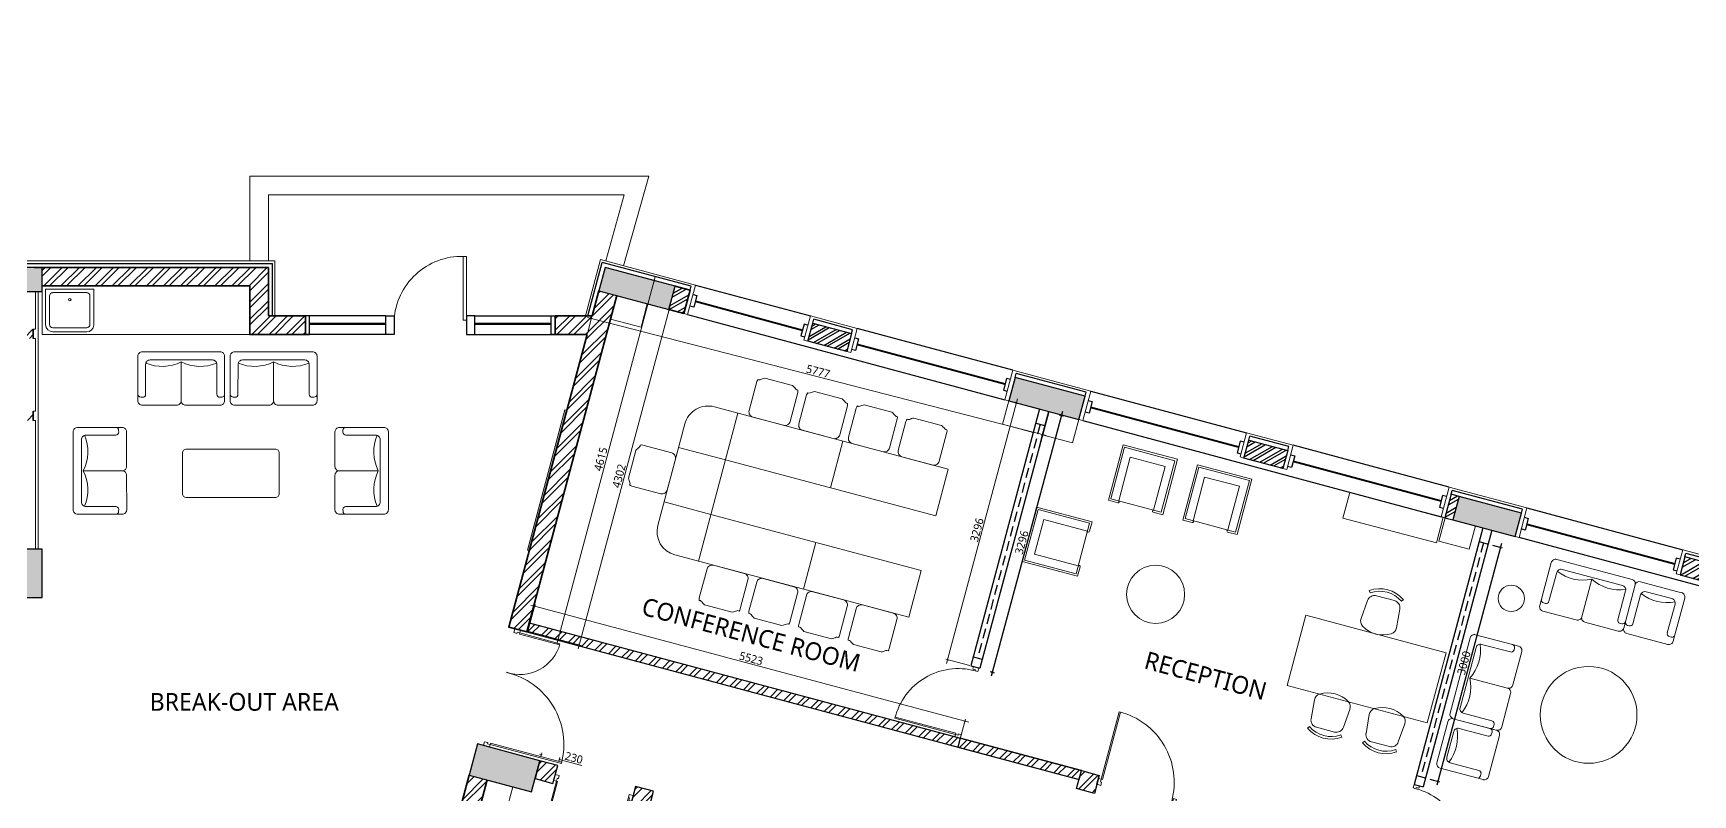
# Model space of a CAD drawing. Header units: millimetres. Extents: x 897770 to 1185420, y -692043 to -233237.
# Drawn here: x 932023 to 952607, y -659110 to -649671 of the extents above; entities that cross this region are included whole.
import ezdxf

# ---------------------------------------------------------------- set-up
doc = ezdxf.new("R2010")
doc.units = ezdxf.units.MM
doc.header["$MEASUREMENT"] = 0
doc.header["$PDMODE"] = 67
doc.linetypes.add('HIDDEN', pattern=[0.375, 0.25, -0.125])
doc.layers.get('Defpoints').update_dxf_attribs({"color": 6})
for name, color, linetype in [('00', 5, 'Continuous'), ('A-Elevation', 4, 'Continuous'), ('A-Wall Patt', 8, 'Continuous'), ('A-Window', 4, 'Continuous'), ('S-Conc Patt', 9, 'Continuous')]:
    doc.layers.add(name, color=color, linetype=linetype)
for name, color, linetype, lineweight in [('A-Detail Lines', 8, 'Continuous', 25), ('A-Door', 4, 'Continuous', 9), ('A-Wall Sec', 1, 'Continuous', 30), ('A-WIN', 5, 'Continuous', 25), ('counter', 10, 'Continuous', 20), ('ele l', 6, 'Continuous', 15), ('elevation', 4, 'Continuous', 13), ('Fire pipe', 80, 'Continuous', 15), ('frntr', 32, 'Continuous', 13), ('furniture', 8, 'Continuous', 5), ('I-Furniture', 34, 'Continuous', 13), ('P-SANR-FIXT', 6, 'Continuous', 9), ('S-Concrete', 40, 'Continuous', 30), ('ST CLADDING PLAN', 6, 'Continuous', 9), ('text', 7, 'Continuous', 5)]:
    doc.layers.add(name, color=color, linetype=linetype, lineweight=lineweight)
doc.layers.add('I-Kitchen App', color=7, linetype='Continuous', lineweight=18, true_color=0xd06f25)
doc.styles.get("Standard").update_dxf_attribs({"font": 'trebuc.ttf'})
doc.dimstyles.new('IIITD_WD_M @ 50', dxfattribs={"dimscale": 50, "dimtxt": 2, "dimasz": 0.5, "dimexe": 0.5, "dimexo": 0.25, "dimgap": 0.3, "dimtad": 1, "dimdec": 0, "dimrnd": 1, "dimzin": 0, "dimdsep": 46, "dimtxsty": 'Standard', "dimblk": 'ARCHTICK', "dimcen": 0.2, "dimdle": 1, "dimclrd": 8, "dimclre": 9, "dimadec": 0, "dimazin": 0, "dimtfac": 1, "dimtdec": 0, "dimtofl": 0, "dimtmove": 0, "dimatfit": 0, "dimfxl": 1, "dimtolj": 1, "dimtzin": 0, "dimlwd": -1, "dimlwe": -1, "dimarcsym": 0})
pattern_1 = [(45, (1e-07, -8072.94), (-106.066017, 106.066017), []), (45, (70.71, -8072.94), (-106.066017, 106.066017), [])]

# ---------------------------------------------------------------- blocks, each defined once
blk = doc.blocks.new('Big Door Garbage')
at = {"layer": 'A-Detail Lines', "lineweight": 18}
for centre, radius, start, end in [((-12515, 128703), 515, 270, 3.8969), ((-11085, 128703), 915, 177.8078, 270)]:
    blk.add_arc(centre, radius, start, end, dxfattribs=at)
at = {"layer": 'ele l', "lineweight": 18}
for p, q in [((-12550, 128778), (-12500, 128778)), ((-12550, 128703), (-12550, 128778)), ((-12550, 128703), (-12515, 128703)), ((-12515, 128738), (-12500, 128738)), ((-12515, 128703), (-12515, 128738)), ((-12515, 128703), (-12515, 128188)), ((-12499, 128703), (-12515, 128703)), ((-12500, 128778), (-12500, 128738)), ((-12499, 128703), (-12499, 128188)), ((-11101, 128703), (-11101, 127788)), ((-11101, 128703), (-11085, 128703)), ((-11100, 128778), (-11100, 128738)), ((-11050, 128778), (-11100, 128778)), ((-11085, 128738), (-11100, 128738)), ((-11085, 128703), (-11085, 128738)), ((-11050, 128703), (-11085, 128703)), ((-11085, 128703), (-11085, 127788)), ((-11050, 128703), (-11050, 128778))]:
    blk.add_line(p, q, dxfattribs=at)
blk = doc.blocks.new('DW2')
at = {"layer": 'A-Door', "color": 5}
for p, q in [((43354, -198780), (43354, -197988)), ((43396, -197988), (43354, -197988)), ((43396, -197988), (43396, -198780)), ((43396, -198780), (43354, -198780))]:
    blk.add_line(p, q, dxfattribs=at)
at = {"layer": 'A-Door'}
blk.add_ellipse((43302, -197975), major_axis=(-598, 560), ratio=0.966508, start_param=0.785398, end_param=2.371094, dxfattribs=at)
at = {"layer": 'A-Window'}
for p, q in [((42396, -197813), (41396, -197813)), ((43496, -197813), (44496, -197813)), ((42396, -198043), (41396, -198043)), ((43496, -198043), (44496, -198043))]:
    blk.add_line(p, q, dxfattribs=at)
at = {"layer": 'A-Window', "color": 2, "lineweight": 60}
for p, q in [((42396, -197943), (41446, -197943)), ((43496, -197943), (44446, -197943))]:
    blk.add_line(p, q, dxfattribs=at)
at = {"layer": 'A-Window'}
for points in [[(41396, -197813), (41446, -197813), (41446, -198043), (41396, -198043)], [(44496, -197813), (44444, -197813), (44444, -198043), (44496, -198043)]]:
    blk.add_lwpolyline(points, dxfattribs=at)
for points in [[(42496, -197813), (42396, -197813), (42396, -198043), (42496, -198043)], [(43396, -197813), (43496, -197813), (43496, -198043), (43396, -198043)]]:
    blk.add_lwpolyline(points, close=True, dxfattribs=at)
blk = doc.blocks.new('t4ww4tw3')
at = {"layer": 'S-Conc Patt'}
for points in [[(782133, -503649), (782133, -503349), (781033, -503349), (781033, -503649)], [(789908, -503872), (789985, -503582), (789116, -503349), (789038, -503639)], [(794993, -505234), (795071, -504945), (794202, -504712), (794124, -505001)], [(781903, -507439), (782133, -507439), (782133, -506839), (781903, -506839)], [(787533, -509255), (787430, -509642), (788203, -509849), (788306, -509462)]]:
    blk.add_hatch(color=256, dxfattribs=at).paths.add_polyline_path(points)
h = blk.add_hatch(color=256, dxfattribs=at)
h.dxf.hatch_style = 1
h.paths.add_polyline_path([(799708, -506187), (799630, -506477), (800403, -506684), (800480, -506394)])
at = {"layer": 'S-Concrete'}
for points in [[(782133, -503649), (782133, -503349), (781033, -503349), (781033, -503649)], [(789116, -503349), (789038, -503639), (789908, -503872), (789985, -503582)], [(794202, -504712), (794124, -505001), (794993, -505234), (795071, -504945)], [(782133, -506839), (781903, -506839), (781903, -507439), (782133, -507439)]]:
    blk.add_lwpolyline(points, close=True, dxfattribs=at)
at = {"layer": 'S-Concrete', "elevation": 0}
for points in [[(800403, -506684), (800480, -506394), (799708, -506187), (799630, -506477)], [(787533, -509255), (787430, -509642), (788203, -509849), (788306, -509462)]]:
    blk.add_lwpolyline(points, close=True, dxfattribs=at)
blk = doc.blocks.new('ERGEWGRWR')
at = {"layer": 'A-Wall Patt'}
h = blk.add_hatch(dxfattribs=at)
h.set_pattern_fill('ANSI32', color=256, scale=250, style=0)
h.set_pattern_definition([(45, (5600, 500), (-66.291261, 66.291261), []), (45, (5644.19, 500), (-66.291261, 66.291261), [])])
h.paths.add_polyline_path([(918968, -353681), (918968, -353911), (919468, -353911), (919468, -353681)])
at = {"layer": 'A-Detail Lines'}
for p, q in [((919468, -353631, 0), (918968, -353631, 0)), ((918968, -353681, 0), (918968, -353631, 0)), ((919468, -353681, 0), (919468, -353631, 0))]:
    blk.add_line(p, q, dxfattribs=at)
at = {"layer": 'A-Wall Sec', "elevation": 0}
blk.add_lwpolyline([(918968, -353911), (918968, -353681), (919468, -353681), (919468, -353911)], close=True, dxfattribs=at)
blk.add_lwpolyline([(918968, -353911), (918968, -353681), (919468, -353681), (919468, -353911)], close=True, dxfattribs=at)
at = {"layer": 'A-WIN', "color": 2, "lineweight": 40}
blk.add_line((921468, -353796), (919568, -353796, 0), dxfattribs=at)
at = {"layer": 'A-WIN', "color": 2, "lineweight": 40, "elevation": 0}
blk.add_lwpolyline([(916968, -353796), (918868, -353796)], dxfattribs=at)
blk.add_lwpolyline([(916968, -353796), (918868, -353796)], dxfattribs=at)
at = {"layer": 'A-Window'}
for p, q in [((921518, -353601, 0), (919518, -353601, 0)), ((916918, -353981, 0), (921518, -353981))]:
    blk.add_line(p, q, dxfattribs=at)
at = {"layer": 'A-Window', "elevation": 0}
for points in [[(916918, -353601), (918918, -353601)], [(916918, -353721), (916968, -353721), (916968, -353871), (916918, -353871)], [(918918, -353721), (918868, -353721), (918868, -353871), (918918, -353871)], [(919518, -353721), (919568, -353721), (919568, -353871), (919518, -353871)], [(921518, -353721), (921468, -353721), (921468, -353871), (921518, -353871)]]:
    blk.add_lwpolyline(points, dxfattribs=at)
at = {"layer": 'ST CLADDING PLAN'}
for p, q in [((916918, -353981), (916918, -353601)), ((918918, -353911, 0), (918918, -353601, 0)), ((919518, -353601, 0), (918918, -353601, 0)), ((919518, -353911, 0), (919518, -353601, 0)), ((921518, -353981, 0), (921518, -353601, 0)), ((916918, -353981, 0), (916868, -353981)), ((918918, -353911, 0), (918968, -353911, 0)), ((919518, -353911, 0), (919468, -353911, 0)), ((921518, -353981), (921568, -353981))]:
    blk.add_line(p, q, dxfattribs=at)
blk = doc.blocks.new('ERGWERGWRWRG')
at = {"layer": 'A-Wall Patt'}
h = blk.add_hatch(dxfattribs=at)
h.set_pattern_fill('ANSI32', color=256, scale=250, style=0)
h.set_pattern_definition([(45, (2e-08, 500), (-66.291261, 66.291261), []), (45, (44.19, 500), (-66.291261, 66.291261), [])])
h.paths.add_polyline_path([(913368, -353681), (913368, -353911), (913868, -353911), (913868, -353681)])
at = {"layer": 'A-Detail Lines'}
for p, q in [((913868, -353631, 0), (913368, -353631, 0)), ((913368, -353681, 0), (913368, -353631, 0)), ((913868, -353681, 0), (913868, -353631, 0))]:
    blk.add_line(p, q, dxfattribs=at)
at = {"layer": 'A-Wall Sec', "elevation": 0}
blk.add_lwpolyline([(913368, -353911), (913368, -353681), (913868, -353681), (913868, -353911)], close=True, dxfattribs=at)
blk.add_lwpolyline([(913368, -353911), (913368, -353681), (913868, -353681), (913868, -353911)], close=True, dxfattribs=at)
at = {"layer": 'A-WIN', "color": 2, "lineweight": 40}
blk.add_line((915868, -353796), (913968, -353796, 0), dxfattribs=at)
at = {"layer": 'A-WIN', "color": 2, "lineweight": 40, "elevation": 0}
blk.add_lwpolyline([(911893, -353796), (913268, -353796)], dxfattribs=at)
blk.add_lwpolyline([(911893, -353796), (913268, -353796)], dxfattribs=at)
at = {"layer": 'A-Window'}
for p, q in [((915918, -353601, 0), (913918, -353601, 0)), ((911843, -353981, 0), (915918, -353981))]:
    blk.add_line(p, q, dxfattribs=at)
at = {"layer": 'A-Window', "elevation": 0}
for points in [[(911843, -353601), (913318, -353601)], [(911843, -353721), (911893, -353721), (911893, -353871), (911843, -353871)], [(913318, -353721), (913268, -353721), (913268, -353871), (913318, -353871)], [(913918, -353721), (913968, -353721), (913968, -353871), (913918, -353871)], [(915918, -353721), (915868, -353721), (915868, -353871), (915918, -353871)]]:
    blk.add_lwpolyline(points, dxfattribs=at)
at = {"layer": 'ST CLADDING PLAN'}
for p, q in [((911843, -353981), (911843, -353601)), ((913318, -353911, 0), (913318, -353601, 0)), ((913918, -353601, 0), (913318, -353601, 0)), ((913918, -353911, 0), (913918, -353601, 0)), ((915918, -353981, 0), (915918, -353601, 0)), ((911843, -353981, 0), (911793, -353981)), ((913318, -353911, 0), (913368, -353911, 0)), ((913918, -353911, 0), (913868, -353911, 0)), ((915918, -353981), (915968, -353981))]:
    blk.add_line(p, q, dxfattribs=at)
blk = doc.blocks.new('DFADWFSA')
at = {"layer": 'A-Wall Patt'}
h = blk.add_hatch(dxfattribs=at)
h.set_pattern_fill('ANSI32', color=256, scale=300, angle=345, style=0)
h.paths.add_polyline_path([(952992, -357866), (952932, -358089), (952449, -357959), (952509, -357737)])
at = {"layer": 'A-Detail Lines'}
for p, q in [((952509, -357737, 0), (952522, -357689, 0)), ((952522, -357689, 0), (953005, -357818, 0)), ((952992, -357866, 0), (953005, -357818, 0))]:
    blk.add_line(p, q, dxfattribs=at)
at = {"layer": 'A-Wall Sec', "elevation": 0}
blk.add_lwpolyline([(952932, -358089), (952992, -357866), (952509, -357737), (952449, -357959)], close=True, dxfattribs=at)
blk.add_lwpolyline([(952932, -358089), (952992, -357866), (952509, -357737), (952449, -357959)], close=True, dxfattribs=at)
at = {"layer": 'A-WIN', "color": 2, "lineweight": 40}
blk.add_line((950547, -357330, 0), (952382, -357822, 0), dxfattribs=at)
at = {"layer": 'A-WIN', "color": 2, "lineweight": 40, "elevation": 0}
blk.add_lwpolyline([(954387, -358359), (953058, -358003)], dxfattribs=at)
blk.add_lwpolyline([(954387, -358359), (953058, -358003)], dxfattribs=at)
at = {"layer": 'A-Window'}
for p, q in [((950549, -357129, 0), (952481, -357647, 0)), ((954387, -358551, 0), (950451, -357496, 0))]:
    blk.add_line(p, q, dxfattribs=at)
at = {"layer": 'A-Window', "elevation": 0}
for points in [[(950518, -357245), (950566, -357258), (950528, -357403), (950479, -357390)], [(952450, -357763), (952402, -357750), (952363, -357895), (952411, -357908)], [(953030, -357918), (953078, -357931), (953039, -358076), (952991, -358063)], [(954485, -358184), (953061, -357802)], [(954454, -358300), (954406, -358287), (954367, -358432), (954416, -358445)]]:
    blk.add_lwpolyline(points, dxfattribs=at)
at = {"layer": 'ST CLADDING PLAN'}
for p, q in [((950451, -357496, 0), (950549, -357129, 0)), ((950451, -357496, 0), (950403, -357483, 0)), ((952401, -357946, 0), (952481, -357647, 0)), ((952481, -357647, 0), (953061, -357802, 0)), ((952401, -357946, 0), (952449, -357959, 0)), ((952980, -358101, 0), (953061, -357802, 0)), ((952980, -358101, 0), (952932, -358089, 0)), ((954387, -358551, 0), (954485, -358184, 0)), ((954387, -358551, 0), (954435, -358564, 0))]:
    blk.add_line(p, q, dxfattribs=at)
blk = doc.blocks.new('EWRGWHGWR')
at = {"layer": 'A-Door'}
for name, rotation in [('ERGWERGWRWRG', 344.9999999774988), ('ERGEWGRWR', 344.9999999829265)]:
    blk.add_blockref(name, (150984, 223188, 0), dxfattribs=dict(at, rotation=rotation))
blk.add_blockref('DFADWFSA', (0, 0), dxfattribs=at)
blk = doc.blocks.new('WT5R4YHE4YHE5')
at = {"layer": 'A-Wall Patt'}
h = blk.add_hatch(dxfattribs=at)
h.set_pattern_fill('ANSI32', color=256, scale=300, angle=345, style=0)
h.set_pattern_definition([(30, (100000, -290352.94), (-56.25, 97.427858), []), (30, (100051.23, -290366.67), (-56.25, 97.427858), [])])
h.paths.add_polyline_path([(1040169, -644783), (1039985, -644734), (1039908, -645024), (1040091, -645073)])
h = blk.add_hatch(dxfattribs=at)
h.set_pattern_fill('ANSI32', color=256, scale=300, angle=345, style=0)
h.set_pattern_definition([(30, (103475.94, -277380.56), (-56.25, 97.427858), []), (30, (103527.17, -277394.28), (-56.25, 97.427858), [])])
h.paths.add_polyline_path([(1049708, -647339), (1049611, -647313), (1049533, -647603), (1049630, -647629)])
for p, q in [((1044202, -645864), (1044215, -645816, 0)), ((1045084, -646049), (1044215, -645816, 0)), ((1045071, -646097), (1045084, -646049)), ((1049611, -647313, 0), (1049624, -647265, 0)), ((1050493, -647498, 0), (1049624, -647265, 0)), ((1050480, -647546, 0), (1050493, -647498, 0))]:
    blk.add_line(p, q, dxfattribs=at)
at = {"layer": 'A-Wall Sec', "lineweight": 35}
for p, q in [((1039985, -644734, 0), (1040169, -644783, 0)), ((1040169, -644783, 0), (1040091, -645073, 0)), ((1040091, -645073, 0), (1039908, -645024, 0))]:
    blk.add_line(p, q, dxfattribs=at)
at = {"layer": 'A-Wall Sec'}
for p, q in [((1049611, -647313, 0), (1049533, -647603, 0)), ((1049708, -647339, 0), (1049611, -647313, 0)), ((1049533, -647603, 0), (1049630, -647629, 0))]:
    blk.add_line(p, q, dxfattribs=at)
at = {"layer": 'ST CLADDING PLAN'}
for p, q in [((1045140, -646033), (1044174, -645774, 0)), ((1050549, -647482, 0), (1049583, -647223, 0))]:
    blk.add_line(p, q, dxfattribs=at)
at = {"layer": 'A-Door'}
blk.add_blockref('EWRGWHGWR', (100000, -290353), dxfattribs=at)
blk = doc.blocks.new('A$C119F7980')
at = {"layer": 'frntr'}
blk.add_line((215, 343), (-159, 647), dxfattribs=at)
blk.add_lwpolyline([(-188, -24, 0.414214), (-136, -18), (-121, -1, 0.414214), (-127, 51), (-413, 285, -0.414214), (-421, 362), (67, 962, -0.414214), (145, 970), (432, 737, 0.414214), (484, 742), (498, 760, 0.414214), (493, 811), (127, 1109, 0.414214), (49, 1101), (-561, 352, 0.414214), (-553, 274), (-125, -75, 0.414214), (-47, -67), (223, 265, 0.414214), (215, 343), (215, 343, 0.414214), (293, 351), (563, 683, 0.414214), (555, 760), (493, 811)], format="xyb", dxfattribs=at)
for centre, start, end in [((-369, 1122), 293.8884, 344.0283), ((-666, 757), 297.6576, 347.7976)]:
    blk.add_arc(centre, 519, start, end, dxfattribs=at)
blk = doc.blocks.new('EH')
at = {"linetype": 'ByBlock'}
blk.add_lwpolyline([(2546123, 66560, 0.117677), (2546148, 66566, -0.257765), (2546152, 66590, 0.039614), (2546179, 66633), (2546179, 66937, 0.039614), (2546152, 66980, -0.257765), (2546148, 67004, 0.117677), (2546123, 67010), (2545804, 67010, 0.414214), (2545748, 66954), (2545748, 66616, 0.414214), (2545804, 66560)], format="xyb", close=True, dxfattribs=at)
blk = doc.blocks.new('ABL_Door_S - 1000 x 2100-11-3 Second Floor Lvl')
at = {"layer": 'A-Door'}
blk.add_arc((-450, -2.5), 900, 269.04503, 0, dxfattribs=at)
at = {"layer": 'ele l'}
for p, q in [((-500, 37.5), (-450, 37.5)), ((-500, -37.5), (-500, 37.5)), ((-450, 37.5), (-450, -2.5)), ((450, 37.5), (450, -2.5)), ((500, 37.5), (450, 37.5)), ((500, -37.5), (500, 37.5)), ((-500, -37.5), (-465, -37.5)), ((-465, -2.5), (-450, -2.5)), ((-465, -37.5), (-465, -2.5)), ((-465, -37.5), (-465, -902.4)), ((-450, -37.5), (-465, -37.5)), ((-450, -37.5), (-450, -902.5)), ((465, -2.5), (450, -2.5)), ((465, -37.5), (465, -2.5)), ((500, -37.5), (465, -37.5))]:
    blk.add_line(p, q, dxfattribs=at)
blk = doc.blocks.new('chair1')
at = {"layer": 'frntr'}
for p, q in [((-320, 228), (-84, 207)), ((16, 201), (42, 219)), ((1, 115), (1, -115)), ((16, -201), (42, -219)), ((-320, -228), (-84, -207))]:
    blk.add_line(p, q, dxfattribs=at)
for centre, radius, start, end in [((-328, 135), 92.9, 85.0303, 148.407), ((-92, 115), 92.9, 0, 85.0303), ((-278, 0), 387, 325.6197, 34.3803), ((-108, 0), 351, 148.407, 211.593), ((-278, 0), 356, 325.6197, 34.3803), ((-328, -135), 92.9, 211.593, 274.9697), ((-92, -115), 92.9, 274.9697, 0)]:
    blk.add_arc(centre, radius, start, end, dxfattribs=at)
blk = doc.blocks.new('Chair-Corbu - Chair-Corbu-21-Level 1')
for p, q in [((1056, 822), (359, 822)), ((359, 822), (359, 111)), ((1031, 797), (384, 797)), ((384, 797), (384, 137)), ((484, 697), (484, 137)), ((931, 697), (484, 697)), ((931, 137), (931, 697)), ((1031, 137), (1031, 797)), ((1056, 111), (1056, 822)), ((359, 111), (480, 111)), ((384, 137), (1031, 137)), ((935, 111), (1056, 111))]:
    blk.add_line(p, q)
for centre, start, end in [((480, 124), 270, 90), ((935, 124), 90, 270)]:
    blk.add_arc(centre, 12.7, start, end)
blk = doc.blocks.new('A$C02332649')
at = {"layer": 'frntr'}
for p, q in [((-297, -396), (-297, -949)), ((283, -341), (-242, -341)), ((338, -868), (338, -396)), ((-201, -868), (-201, -498)), ((-145, -443), (186, -443)), ((241, -498), (241, -868)), ((-260, -905), (-237, -905)), ((-242, -1004), (283, -1004)), ((278, -905), (301, -905))]:
    blk.add_line(p, q, dxfattribs=at)
blk.add_lwpolyline([(283, -1004), (283, -1004, 0.414214), (338, -949), (338, -868)], format="xyb", dxfattribs=at)
for centre, radius, start, end in [((-242, -396), 55.2, 90, 180), ((283, -396), 55.2, 360, 90), ((-145, -498), 55.2, 90, 180), ((6, -4), 519, 246.8146, 296.0389), ((186, -498), 55.2, 360, 90), ((-260, -868), 36.8, 180, 270), ((-242, -949), 55.2, 180, 270), ((-237, -868), 36.8, 270, 360), ((278, -868), 36.8, 180, 270), ((301, -868), 36.8, 270, 0)]:
    blk.add_arc(centre, radius, start, end, dxfattribs=at)
blk = doc.blocks.new('A$C036A7D3A')
at = {"layer": 'I-Furniture'}
blk.add_hatch(color=160, dxfattribs=at).paths.add_polyline_path([(-18, -1754), (-18, 46), (7, 46), (7, -1754)])
at = {"layer": 'I-Furniture', "elevation": 0}
blk.add_lwpolyline([(-18, -1754), (-18, 46), (7, 46), (7, -1754)], close=True, dxfattribs=at)
blk = doc.blocks.new('_ArchTick')
at = {"color": 0, "linetype": 'ByBlock', "const_width": 0.15}
blk.add_lwpolyline([(-0.5, -0.5), (0.5, 0.5)], dxfattribs=at)
blk = doc.blocks.new('*D964')
at = {"layer": 'Defpoints', "color": 0, "transparency": 16777216}
for p in [(938306, -658688, 0), (938548, -658673), (938528, -658748, 0)]:
    blk.add_point(p, dxfattribs=at)
at = {"layer": 'furniture', "color": 8, "transparency": 16777216}
for p, q in [((938326, -658613), (938302, -658607)), ((938548, -658673), (938827, -658748))]:
    blk.add_line(p, q, dxfattribs=at)
at = {"layer": 'furniture', "color": 9, "transparency": 16777216}
for p, q in [((938320, -658638), (938333, -658589)), ((938542, -658697), (938555, -658649))]:
    blk.add_line(p, q, dxfattribs=at)
at = {"layer": 'furniture', "color": 8, "transparency": 16777216, "xscale": 25, "yscale": 25, "zscale": 25}
for p, rotation in [((938326, -658613), 344.9999949080276), ((938548, -658673), 164.9999949080276)]:
    blk.add_blockref('_ArchTick', p, dxfattribs=dict(at, rotation=rotation))
at = {"layer": 'furniture', "color": 0, "transparency": 16777216, "insert": (938729, -658653), "char_height": 100, "attachment_point": 5, "rotation": 345}
blk.add_mtext('\\A1;230', dxfattribs=at)
blk = doc.blocks.new('*D967')
at = {"layer": '00', "color": 8, "transparency": 16777216}
blk.add_line((944789, -654359), (943906, -657638), dxfattribs=at)
at = {"layer": '00', "color": 9, "transparency": 16777216}
for p, q in [((944748, -654400), (944800, -654414)), ((943891, -657583), (943943, -657597))]:
    blk.add_line(p, q, dxfattribs=at)
at = {"layer": 'Defpoints', "color": 0, "transparency": 16777216}
for p in [(944736, -654397, 0), (943879, -657580, 0), (943919, -657590)]:
    blk.add_point(p, dxfattribs=at)
at = {"layer": '00', "color": 8, "transparency": 16777216, "xscale": 25, "yscale": 25, "zscale": 25}
for p, rotation in [((944776, -654407), 74.93430556798077), ((943919, -657590), 254.9343055679808)]:
    blk.add_blockref('_ArchTick', p, dxfattribs=dict(at, rotation=rotation))
at = {"layer": '00', "color": 0, "transparency": 16777216, "insert": (944284, -655982), "char_height": 100, "attachment_point": 5, "rotation": 74.9343}
blk.add_mtext('\\A1;3296', dxfattribs=at)
blk = doc.blocks.new('*D968')
at = {"layer": '00', "color": 8, "transparency": 16777216}
blk.add_line((950232, -655995), (949430, -658989), dxfattribs=at)
at = {"layer": '00', "color": 9, "transparency": 16777216}
for p, q in [((950123, -656017), (950244, -656050)), ((949346, -658915), (949467, -658948))]:
    blk.add_line(p, q, dxfattribs=at)
at = {"layer": 'Defpoints', "color": 0, "transparency": 16777216}
for p in [(950067, -656003, 0), (949291, -658900, 0), (949443, -658941)]:
    blk.add_point(p, dxfattribs=at)
at = {"layer": '00', "color": 8, "transparency": 16777216, "xscale": 25, "yscale": 25, "zscale": 25}
for p, rotation in [((950219, -656043), 74.99979220568646), ((949443, -658941), 254.9997922056864)]:
    blk.add_blockref('_ArchTick', p, dxfattribs=dict(at, rotation=rotation))
at = {"layer": '00', "color": 0, "transparency": 16777216, "insert": (949768, -657475), "char_height": 100, "attachment_point": 5, "rotation": 74.9998}
blk.add_mtext('\\A1;3000', dxfattribs=at)
blk = doc.blocks.new('sink')
at = {"layer": 'I-Kitchen App'}
for p, q in [((793241, -447869), (793241, -447428)), ((793751, -447473), (793332, -447473)), ((793841, -447876), (793841, -447428)), ((793291, -447514), (793291, -447869)), ((793791, -447514), (793791, -447869)), ((793332, -447910), (793751, -447910)), ((793332, -447960), (793751, -447960))]:
    blk.add_line(p, q, dxfattribs=at)
at = {"layer": 'I-Kitchen App', "linetype": 'Continuous'}
blk.add_line((793241, -447428), (793841, -447428), dxfattribs=at)
at = {"layer": 'I-Kitchen App'}
blk.add_circle((793541, -447560), 16.2, dxfattribs=at)
for centre, radius, start, end in [((793332, -447514), 40.4, 90, 180), ((793751, -447514), 40.4, 0, 90), ((793332, -447869), 90.4, 180, 270), ((793332, -447869), 40.4, 180, 270), ((793751, -447869), 40.4, 270, 0), ((793751, -447869), 90.4, 270, 355.3445)]:
    blk.add_arc(centre, radius, start, end, dxfattribs=at)
blk = doc.blocks.new('*D1950')
at = {"layer": 'Defpoints', "color": 0, "transparency": 16777216}
for p in [(938894, -653404), (944540, -654645), (944489, -654842, 0)]:
    blk.add_point(p, dxfattribs=at)
at = {"layer": 'P-SANR-FIXT', "color": 8, "transparency": 16777216}
blk.add_line((938896, -653195), (944588, -654658), dxfattribs=at)
at = {"layer": 'P-SANR-FIXT', "color": 9, "transparency": 16777216}
for p, q in [((938897, -653392), (938951, -653183)), ((944492, -654830), (944546, -654621))]:
    blk.add_line(p, q, dxfattribs=at)
at = {"layer": 'P-SANR-FIXT', "color": 8, "transparency": 16777216, "xscale": 25, "yscale": 25, "zscale": 25}
for p, rotation in [((938944, -653208), 165.5884691613148), ((944540, -654645), 345.5884691613148)]:
    blk.add_blockref('_ArchTick', p, dxfattribs=dict(at, rotation=rotation))
at = {"layer": 'P-SANR-FIXT', "color": 0, "transparency": 16777216, "insert": (941758, -653863), "char_height": 100, "attachment_point": 5, "rotation": 345.5885}
blk.add_mtext('\\A1;5777', dxfattribs=at)
blk = doc.blocks.new('*D1951')
at = {"layer": 'Defpoints', "color": 0, "transparency": 16777216}
for p in [(939338, -652634), (939723, -652737), (938144, -657092)]:
    blk.add_point(p, dxfattribs=at)
at = {"layer": 'P-SANR-FIXT', "color": 8, "transparency": 16777216}
blk.add_line((938516, -657243), (939736, -652689), dxfattribs=at)
at = {"layer": 'P-SANR-FIXT', "color": 9, "transparency": 16777216}
for p, q in [((939350, -652637), (939747, -652743)), ((938156, -657095), (938553, -657201))]:
    blk.add_line(p, q, dxfattribs=at)
at = {"layer": 'P-SANR-FIXT', "color": 8, "transparency": 16777216, "xscale": 25, "yscale": 25, "zscale": 25}
for p, rotation in [((939723, -652737), 74.99999999999702), ((938529, -657195), 254.999999999997)]:
    blk.add_blockref('_ArchTick', p, dxfattribs=dict(at, rotation=rotation))
at = {"layer": 'P-SANR-FIXT', "color": 0, "transparency": 16777216, "insert": (939062, -654949), "char_height": 100, "attachment_point": 5, "rotation": 75}
blk.add_mtext('\\A1;4615', dxfattribs=at)
blk = doc.blocks.new('*D2158')
at = {"layer": 'Defpoints', "color": 0, "transparency": 16777216}
for p in [(938242, -656773), (938156, -657095), (943492, -658518)]:
    blk.add_point(p, dxfattribs=at)
at = {"layer": 'P-SANR-FIXT', "color": 9, "transparency": 16777216}
for p, q in [((938159, -657083), (938248, -656748)), ((943495, -658506), (943584, -658172))]:
    blk.add_line(p, q, dxfattribs=at)
at = {"layer": 'P-SANR-FIXT', "color": 8, "transparency": 16777216}
blk.add_line((943626, -658209), (938194, -656760), dxfattribs=at)
at = {"layer": 'P-SANR-FIXT', "color": 8, "transparency": 16777216, "xscale": 25, "yscale": 25, "zscale": 25}
for p, rotation in [((938242, -656773), 165.0610508348795), ((943578, -658196), 345.0610508348796)]:
    blk.add_blockref('_ArchTick', p, dxfattribs=dict(at, rotation=rotation))
at = {"layer": 'P-SANR-FIXT', "color": 0, "transparency": 16777216, "insert": (940927, -657421), "char_height": 100, "attachment_point": 5, "rotation": 345.0611}
blk.add_mtext('\\A1;5523', dxfattribs=at)
blk = doc.blocks.new('*D2159')
at = {"layer": 'Defpoints', "color": 0, "transparency": 16777216}
for p in [(939273, -652927, 0), (939910, -653098), (938159, -657083)]:
    blk.add_point(p, dxfattribs=at)
at = {"layer": 'P-SANR-FIXT', "color": 8, "transparency": 16777216}
blk.add_line((938783, -657302), (939923, -653049), dxfattribs=at)
at = {"layer": 'P-SANR-FIXT', "color": 9, "transparency": 16777216}
for p, q in [((939285, -652930), (939934, -653104)), ((938171, -657086), (938820, -657260))]:
    blk.add_line(p, q, dxfattribs=at)
at = {"layer": 'P-SANR-FIXT', "color": 8, "transparency": 16777216, "xscale": 25, "yscale": 25, "zscale": 25}
for p, rotation in [((939910, -653098), 74.99937178028173), ((938796, -657253), 254.9993717802817)]:
    blk.add_blockref('_ArchTick', p, dxfattribs=dict(at, rotation=rotation))
at = {"layer": 'P-SANR-FIXT', "color": 0, "transparency": 16777216, "insert": (939289, -655158), "char_height": 100, "attachment_point": 5, "rotation": 74.9994}
blk.add_mtext('\\A1;4302', dxfattribs=at)
blk = doc.blocks.new('*D2160')
at = {"layer": 'Defpoints', "color": 0, "transparency": 16777216}
for p in [(944218, -654252), (944505, -654329, 0), (943651, -657512, 0)]:
    blk.add_point(p, dxfattribs=at)
at = {"layer": 'P-SANR-FIXT', "color": 8, "transparency": 16777216}
blk.add_line((943352, -657484), (944231, -654204), dxfattribs=at)
at = {"layer": 'P-SANR-FIXT', "color": 9, "transparency": 16777216}
for p, q in [((944493, -654325), (944194, -654245)), ((943639, -657509), (943341, -657429))]:
    blk.add_line(p, q, dxfattribs=at)
at = {"layer": 'P-SANR-FIXT', "color": 8, "transparency": 16777216, "xscale": 25, "yscale": 25, "zscale": 25}
for p, rotation in [((944218, -654252), 74.99937178028058), ((943365, -657436), 254.9993717802806)]:
    blk.add_blockref('_ArchTick', p, dxfattribs=dict(at, rotation=rotation))
at = {"layer": 'P-SANR-FIXT', "color": 0, "transparency": 16777216, "insert": (943728, -655827), "char_height": 100, "attachment_point": 5, "rotation": 74.9994}
blk.add_mtext('\\A1;3296', dxfattribs=at)

msp = doc.modelspace()

# ---------------------------------------------------------------- hatches: boundary and pattern name
at = {"layer": 'A-Wall Patt'}
h = msp.add_hatch(dxfattribs=at)
h.set_pattern_fill('ANSI32', color=256, scale=400, style=0)
h.set_pattern_definition([(45, (1e-07, -149225.38), (-106.066017, 106.066017), []), (45, (70.71, -149225.38), (-106.066017, 106.066017), [])])
h.paths.add_polyline_path([(931902.5, -656063.9), (931262.5, -656063.9), (931262.5, -656178.9), (931902.5, -656178.9)])
h.paths.add_polyline_path([(929302.5, -656438.9), (929232.5, -656438.9), (929232.5, -656663.9), (929302.5, -656663.9)])
h.paths.add_polyline_path([(929302.5, -656433.9), (929232.5, -656433.9), (929232.5, -656438.9), (929302.5, -656438.9)])
h.paths.add_polyline_path([(929417.5, -656438.9), (929302.5, -656438.9), (929302.5, -656663.9), (929417.5, -656663.9)])
h.paths.add_polyline_path([(929417.5, -656433.9), (929302.5, -656433.9), (929302.5, -656438.9), (929417.5, -656438.9)], flags=17)
h.paths.add_polyline_path([(932017.5, -653339.7), (931262.5, -653339.7), (931262.5, -653454.7), (932017.5, -653454.7)])
h.paths.add_polyline_path([(929532.5, -656438.9), (929417.5, -656438.9), (929417.5, -656663.9), (929532.5, -656663.9)])
h.paths.add_polyline_path([(932017.5, -654354.7), (931262.5, -654354.7), (931262.5, -654469.7), (932017.5, -654469.7)])
h.paths.add_polyline_path([(931147.5, -649671.4), (931032.5, -649671.4), (931032.5, -652221.4), (931147.5, -652221.4)])
h.paths.add_polyline_path([(931262.5, -649671.4), (931147.5, -649671.4), (931147.5, -652221.4), (931262.5, -652221.4)])
h.paths.add_polyline_path([(931147.5, -652221.4), (931032.5, -652221.4), (931032.5, -652574.3), (931147.5, -652574.3)])
h.paths.add_polyline_path([(931262.5, -652221.4), (931147.5, -652221.4), (931147.5, -652574.3), (931262.5, -652574.3)])
h.paths.add_polyline_path([(929417.5, -655948.9), (929417.5, -656438.9), (929532.5, -656438.9), (929532.5, -656063.9), (931032.5, -656063.9), (931032.5, -656438.9), (931147.5, -656438.9), (931147.5, -652874.3), (931032.5, -652874.3), (931032.5, -655948.9)])
h.paths.add_polyline_path([(931262.5, -656438.9), (931262.5, -652874.3), (931147.5, -652874.3), (931147.5, -656438.9)])
h.paths.add_polyline_path([(931032.5, -656603.8), (931147.5, -656603.8), (931147.5, -656438.9), (931032.5, -656438.9)])
h.paths.add_polyline_path([(931147.5, -656663.8), (931032.5, -656663.8), (931032.5, -656663.9), (931147.5, -656663.9)])
h.paths.add_polyline_path([(931262.5, -656663.8), (931147.5, -656663.8), (931147.5, -656663.9), (931262.5, -656663.9)])
h.paths.add_polyline_path([(931147.5, -656603.8), (931262.5, -656603.8), (931262.5, -656633.8), (931262.5, -656633.8), (931262.5, -656438.9), (931147.5, -656438.9)])
h.paths.add_polyline_path([(932022.5, -654469.6), (932022.5, -654354.7), (932017.5, -654354.7), (932017.5, -654469.7), (932052.5, -654469.7), (932052.5, -654469.6)])
h.paths.add_polyline_path([(932022.5, -653454.6), (932022.5, -653339.7), (932017.5, -653339.7), (932017.5, -653454.7), (932052.5, -653454.7), (932052.5, -653454.6)])
h = msp.add_hatch(dxfattribs=at)
h.set_pattern_fill('ANSI32', color=256, scale=400, style=0)
h.set_pattern_definition([(45, (933552.77, -652677.88), (-106.066, 106.066), []), (45, (933623.49, -652677.88), (-106.066, 106.066), [])])
h.paths.add_polyline_path([(934941.5, -652634.1), (934926.5, -652634.1), (934926.5, -652574.1), (932132.5, -652574.1), (932132.5, -652804.1), (934711.5, -652804.1), (934711.5, -653404.1), (935398.4, -653404.1), (935398.4, -653174.1), (934941.5, -653174.1)])
h = msp.add_hatch(dxfattribs=at)
h.set_pattern_fill('ANSI32', color=256, scale=400, style=0)
h.set_pattern_definition(pattern_1)
h.paths.add_polyline_path([(937269.7, -661677.2), (936938.8, -661589), (936909, -661700.1), (937240, -661788.2)])
h.paths.add_polyline_path([(939260.6, -652923.6), (939038.5, -652864.1), (938955.3, -653174.1), (938498.4, -653174.1), (938498.4, -653404.1), (938893.8, -653404.1), (938508.9, -654839.2), (938508.8, -654839.1), (937921.7, -657031.9), (937995.6, -657051.7), (937995.6, -657051.6), (938068, -657071), (938068, -657071.2), (938143.9, -657091.6), (943492.5, -658516.5), (943522.1, -658405.4), (943456.4, -658387.9), (938173.6, -656980.5)])
h = msp.add_hatch(dxfattribs=at)
h.set_pattern_fill('ANSI32', color=256, scale=400, style=0)
h.set_pattern_definition(pattern_1)
h.paths.add_polyline_path([(946433.9, -659187.5), (946405, -659295.6), (956270.3, -661928.9), (956299.9, -661817.8)])
edge = h.paths.add_edge_path()
edge.add_line((943521, -658409.2), (943491.9, -658518.5))
edge.add_line((943491.9, -658518.5), (944993.7, -658921.5))
edge.add_line((944993.7, -658921.5), (945023.4, -658810.6))
edge.add_line((945023.4, -658810.6), (943520.8, -658410.3))
h = msp.add_hatch(dxfattribs=at)
h.set_pattern_fill('ANSI32', color=256, scale=400, style=0)
h.set_pattern_definition([(45, (1e-07, -149225.38), (-106.066017, 106.066017), []), (45, (70.71, -149225.38), (-106.066017, 106.066017), [])])
h.paths.add_polyline_path([(938528.4, -658747.5), (938306.2, -658688), (938246.7, -658910.1), (938468.8, -658969.7)])
h = msp.add_hatch(dxfattribs=at)
h.set_pattern_fill('ANSI32', color=256, scale=400, style=0)
h.set_pattern_definition(pattern_1)
h.paths.add_polyline_path([(937652.1, -658926.7), (937430, -658867.2), (935972.5, -664306.3), (935432.6, -664306.3), (935432.6, -664536.3), (935910.9, -664536.3), (935640.2, -665546.7), (935862.4, -665606.2)])
h = msp.add_hatch(dxfattribs=at)
h.set_pattern_fill('ANSI32', color=256, scale=400, style=0)
h.set_pattern_definition([(45, (6657.75, -149570.02), (-106.066017, 106.066017), []), (45, (6728.46, -149570.02), (-106.066017, 106.066017), [])])
h.paths.add_polyline_path([(945186.1, -659092.2), (944963.9, -659032.6), (945023.5, -658810.5), (945245.6, -658870)])
h = msp.add_hatch(dxfattribs=at)
h.set_pattern_fill('ANSI32', color=256, scale=400, style=0)
h.set_pattern_definition([(45, (1188.09, -149543.73), (-106.066017, 106.066017), []), (45, (1258.8, -149543.73), (-106.066017, 106.066017), [])])
h.paths.add_polyline_path([(939716.4, -659065.9), (939494.3, -659006.3), (939434.7, -659228.5), (939656.9, -659288)])

# ---------------------------------------------------------------- linework, layer by layer
for p, q in [((938903.6, -653174.1), (939080.8, -652513.1)), ((940181.9, -652808.1, 0), (939080.8, -652513.1, 0)), ((931312.5, -652524.1, 0), (934991.5, -652524.1, 0)), ((934991.5, -653174.1), (934991.5, -652524.1)), ((940169, -652856.4, 0), (940181.9, -652808.1, 0))]:
    msp.add_line(p, q, dxfattribs=at)
at = {"layer": 'A-Wall Sec', "lineweight": 35}
for p, q in [((932038, -652574.1), (934941.5, -652574.1)), ((934941.5, -653174.1), (934941.5, -652574.1)), ((934711.5, -652804.1), (932132.5, -652804.1)), ((934711.5, -653404.1), (934711.5, -652804.1)), ((938143.8, -657091.4), (939260.6, -652923.6)), ((939038.5, -652863.9), (938955.3, -653174.1)), ((932022.5, -653339.6, 0), (932022.5, -653454.6, 0)), ((934941.5, -653174.1), (935398.4, -653174.1)), ((935398.4, -653174.1), (935398.4, -653404.1)), ((938955.4, -653174.1), (938498.4, -653174.1)), ((935398.4, -653404.1), (934711.5, -653404.1)), ((938893.8, -653404.1), (938498.4, -653404.1)), ((938508.9, -654839.2), (938893.8, -653404.1)), ((932022.5, -654354.6, 0), (932022.5, -654469.6, 0)), ((938143.9, -657091.6), (937921.7, -657032)), ((937429.9, -658867.3), (935972.5, -664306.3)), ((935862.4, -665606.2), (937652.1, -658926.8))]:
    msp.add_line(p, q, dxfattribs=at)
at = {"layer": 'A-Wall Sec'}
for p, q in [((944503.2, -654328.3), (943651.5, -657512.4, 0)), ((944619.3, -654358.1), (943762.4, -657542.1, 0)), ((944457.7, -654503.6, 0), (944568.8, -654533.4, 0)), ((950001.7, -655801.7, 0), (949149.7, -658981.5, 0)), ((950112.8, -655831.4, 0), (949260.8, -659011.3, 0)), ((949955.9, -655972.8, 0), (950067, -656002.5, 0)), ((938173.5, -656980.4, 0), (945023.4, -658810.6, 0)), ((938143.9, -657091.6), (944994.3, -658919.3, 0)), ((943681.2, -657401.4, 0), (943792.3, -657431.2, 0)), ((943651.5, -657512.4, 0), (943762.4, -657542.1, 0)), ((943521, -658409.2), (943491.9, -658518.5)), ((945216.7, -658978.3, 0), (945245.6, -658870, 0)), ((949179.4, -658870.5, 0), (949290.5, -658900.3, 0)), ((949149.7, -658981.5, 0), (949260.8, -659011.3, 0))]:
    msp.add_line(p, q, dxfattribs=at)
at = {"layer": 'A-Wall Sec', "lineweight": 35}
for points in [[(938498.4, -653174.1), (938498.4, -653404.1)], [(938143.8, -657091.4), (937921.7, -657031.9), (938508.8, -654839.1)]]:
    msp.add_lwpolyline(points, dxfattribs=at)
at = {"layer": 'A-Wall Sec', "elevation": 0}
for points in [[(938246.7, -658910.1), (938468.8, -658969.7), (938528.4, -658747.5), (938306.2, -658688), (938246.7, -658910.1)], [(945023.5, -658810.5), (945245.6, -658870), (945186.1, -659092.2), (944963.9, -659032.6), (945023.5, -658810.5)], [(939434.7, -659228.5), (939656.9, -659288), (939716.4, -659065.9), (939494.3, -659006.3), (939434.7, -659228.5)]]:
    msp.add_lwpolyline(points, dxfattribs=at)
at = {"layer": 'A-Window', "linetype": 'HIDDEN', "ltscale": 500}
for p, q in [((944513.2, -654518.5, 0), (943736.8, -657416.3, 0)), ((950011.4, -655987.6, 0), (949235, -658885.4, 0))]:
    msp.add_line(p, q, dxfattribs=at)
at = {"layer": 'counter', "elevation": 0}
msp.add_lwpolyline([(932132.5, -652804.1), (934711.5, -652804.1), (934711.5, -653404.1), (932132.5, -653404.1)], close=True, dxfattribs=at)
at = {"layer": 'Defpoints', "elevation": 0}
msp.add_lwpolyline([(943521, -658409.2), (943491.9, -658518.5), (944993.7, -658921.5), (945023.4, -658810.6), (943520.8, -658410.3)], dxfattribs=at)
at = {"layer": 'ele l'}
for p, q in [((932052.5, -653339.6), (932052.5, -652874.1)), ((932082.5, -656063.8), (932082.5, -652874.1)), ((932022.5, -653339.6, 0), (932052.5, -653339.6)), ((932022.5, -653454.6, 0), (932052.5, -653454.6)), ((932052.5, -654354.6), (932052.5, -653454.6)), ((932022.5, -654354.6, 0), (932052.5, -654354.6)), ((932022.5, -654469.6, 0), (932052.5, -654469.6)), ((932052.5, -656063.8), (932052.5, -654469.6))]:
    msp.add_line(p, q, dxfattribs=at)
at = {"layer": 'elevation', "ltscale": 0.5}
for points in [[(939346.1, -652553.1), (939657.1, -651444.1), (934711.5, -651444.1), (934711.5, -652494.1)], [(939124.7, -652491), (939353.7, -651674.1), (934941.5, -651674.1), (934941.5, -652494.1)]]:
    msp.add_lwpolyline(points, dxfattribs=at)
at = {"layer": 'Fire pipe', "elevation": 0}
for points in [[(939260.6, -652923.6), (939183, -653213.4), (939561.5, -653314.8), (939639.2, -653025), (939260.6, -652923.6)], [(944124.1, -654226.7), (944046.4, -654516.5), (944425, -654618), (944502.6, -654328.2), (944124.1, -654226.7)], [(944613.7, -654357.9), (944536, -654647.7), (944914.6, -654749.1), (944992.2, -654459.4), (944613.7, -654357.9)], [(949533.3, -655676.1), (949455.6, -655965.9), (949834.2, -656067.3), (949911.8, -655777.6), (949533.3, -655676.1)]]:
    msp.add_lwpolyline(points, dxfattribs=at)
at = {"layer": 'I-Furniture'}
for p, q in [((940471.8, -654301.8, 0), (943370.9, -655074.2, 0)), ((939770, -655770.7, 0), (940104.7, -654514.5, 0)), ((940272.6, -656215, 0), (940761.7, -654379.1, 0)), ((941911.8, -655306.4, 0), (942066.3, -654726.6, 0)), ((940607.3, -654958.9, 0), (940027.5, -654804.4, 0)), ((940607.3, -654958.9, 0), (943216.4, -655654, 0)), ((943216.4, -655654, 0), (943370.9, -655074.2, 0)), ((940427.1, -655635.3, 0), (939847.3, -655480.8, 0)), ((943036.2, -656330.4, 0), (940427.1, -655635.3, 0)), ((941731.6, -655982.8, 0), (941577.2, -656562.6, 0)), ((942881.8, -656910.2, 0), (939982.7, -656137.8, 0)), ((943036.2, -656330.4, 0), (942881.8, -656910.2, 0)), ((937257.6, -661673.9), (937970.8, -659012.2))]:
    msp.add_line(p, q, dxfattribs=at)
msp.add_lwpolyline([(935023.6, -655425.9), (933923.6, -655425.9, -0.4142136), (933873.6, -655375.9), (933873.6, -654875.9, -0.4142136), (933923.6, -654825.9), (935023.6, -654825.9, -0.4142136), (935073.6, -654875.9), (935073.6, -655375.9, -0.4142136)], format="xyb", close=True, dxfattribs=at)
at = {"layer": 'I-Furniture', "elevation": 0}
for points in [[(949426.8, -655989.3), (948267.6, -655681), (948352.6, -655362.1), (949511.8, -655670.4)], [(947806.3, -656885.8), (949545.6, -657349.2), (949313.9, -658218.9), (947574.6, -657755.5)]]:
    msp.add_lwpolyline(points, close=True, dxfattribs=at)
at = {"layer": 'I-Furniture'}
for centre, radius in [((945944, -656625.8, 0), 360), ((950355.4, -656676, 0), 163.1), ((951314.4, -658119.5, 0), 600)]:
    msp.add_circle(centre, radius, dxfattribs=at)
for centre, start, end in [((940394.6, -654591.7, 0), 75.08224, 165.08224), ((940059.9, -655847.9, 0), 165.08224, 255.08224)]:
    msp.add_arc(centre, 300, start, end, dxfattribs=at)
at = {"layer": 'ST CLADDING PLAN'}
for p, q in [((931342.5, -652494.1, 0), (935021.5, -652494.1, 0)), ((935021.5, -653174.1), (935021.5, -652494.1)), ((938872.6, -653174.1), (939059.6, -652476.3, 0)), ((940238, -652792.1, 0), (939059.6, -652476.3, 0))]:
    msp.add_line(p, q, dxfattribs=at)

# ---------------------------------------------------------------- block references
for name, p, rotation in [('A$C119F7980', (950828.6, -656849.2, 0), 294.2440694014218), ('A$C02332649', (952281.2, -656202.8, 0), 345.0870439922903), ('A$C119F7980', (950252.6, -658189.6, 0), 24.24406940157719), ('A$C02332649', (949165.8, -658391.5, 0), 75.08704399235118)]:
    msp.add_blockref(name, p, dxfattribs=dict(rotation=rotation))
at = {"layer": 'A-Detail Lines', "xscale": -1, "rotation": 75.02513084101847}
msp.add_blockref('Big Door Garbage', (1059157.2, -702451), dxfattribs=at)
at = {"layer": 'A-Door'}
for p, xscale, yscale, zscale, rotation in [((943603.4, -657965.4, 0), -0.9000000001152474, 0.900000000023283, 0.9, 255.0822379619233), ((949066.4, -659425.1, 0), 0.9000000001152471, 0.9000000001152471, 0.9000000001152471, 75.0822379619233)]:
    msp.add_blockref('ABL_Door_S - 1000 x 2100-11-3 Second Floor Lvl', p, dxfattribs=dict(at, xscale=xscale, yscale=yscale, zscale=zscale, rotation=rotation))
at = {"layer": 'A-Door', "xscale": -1, "rotation": 164.9970324169995}
msp.add_blockref('ABL_Door_S - 1000 x 2100-11-3 Second Floor Lvl', (945708.7, -659073.5, 0), dxfattribs=at)
at = {"layer": 'A-Door', "rotation": 345.0028985556439}
msp.add_blockref('ABL_Door_S - 1000 x 2100-11-3 Second Floor Lvl', (938971.8, -659024.3, 0), dxfattribs=at)
at = {"layer": 'A-Elevation'}
msp.add_blockref('WT5R4YHE4YHE5', (-100000, -8072.9), dxfattribs=at)
at = {"layer": 'A-Wall Sec', "xscale": -1, "rotation": 180}
msp.add_blockref('DW2', (894002.2, -851217), dxfattribs=at)
at = {"layer": 'A-Wall Sec'}
msp.add_blockref('sink', (138934.8, -205413.7, 0), dxfattribs=at)
at = {"layer": 'I-Furniture'}
for name, p, rotation in [('A$C119F7980', (933457.1, -654276.3), 309.1570254145066), ('A$C119F7980', (934603.1, -654276.3), 309.1570254145066), ('A$C119F7980', (933176.2, -655496.4), 39.15702541446294), ('A$C036A7D3A', (938623.2, -654388.3, 0), 345.0019765740769), ('Chair-Corbu - Chair-Corbu-21-Level 1', (944982.8, -655474.9, 0), 345.0822379623641), ('Chair-Corbu - Chair-Corbu-21-Level 1', (945904.9, -655720.6, 0), 345.0822379623641), ('Chair-Corbu - Chair-Corbu-21-Level 1', (944991, -656777, 0), 75.0822379623788), ('chair1', (948794, -656674.2, 0), 75.0822379623788), ('chair1', (948051.1, -658301.7, 0), 255.0822379623788), ('chair1', (948732.1, -658483.1, 0), 255.0822379623788)]:
    msp.add_blockref(name, p, dxfattribs=dict(at, rotation=rotation))
for p, xscale, yscale, zscale, rotation in [((251845, -3544475.7, 0), 1.166666666016662, 1.166666666016662, 1.166666666016662, 75.0822357165056), ((252461.3, -3544639.9, 0), 1.166666666016662, 1.166666666016662, 1.166666666016662, 75.0822357165056), ((253077.7, -3544804, 0), 1.166666666016662, 1.166666666016662, 1.166666666016662, 75.0822357165056), ((253694, -3544968.2, 0), 1.166666666016662, 1.166666666016662, 1.166666666016662, 75.0822357165056), ((3789817.3, -1495016.4, 0), -1.166666666023429, 1.166666666977107, 1.166666666666666, 345.0822402014127), ((1780524.3, 2193564.2, 0), -1.166666666023429, 1.166666666977107, 1.166666666666666, 75.08224020141255), ((1781140.6, 2193400, 0), -1.166666666023429, 1.166666666977107, 1.166666666666666, 75.08224020141255), ((1781756.9, 2193235.8, 0), -1.166666666023429, 1.166666666977107, 1.166666666666666, 75.08224020141255), ((1782373.2, 2193071.6, 0), -1.166666666023429, 1.166666666977107, 1.166666666666666, 75.08224020141255)]:
    msp.add_blockref('EH', p, dxfattribs=dict(at, xscale=xscale, yscale=yscale, zscale=zscale, rotation=rotation))
at = {"layer": 'I-Furniture', "xscale": -1, "rotation": 320.842974585537}
msp.add_blockref('A$C119F7980', (935771.1, -655496.4), dxfattribs=at)
at = {"layer": 'S-Concrete', "color": 6}
msp.add_blockref('t4ww4tw3', (150000, -149225.4), dxfattribs=at)

# ---------------------------------------------------------------- texts
at = {"layer": 'text', "char_height": 220, "attachment_point": 5, "rotation": 345.08321}
for s, insert in [('CONFERENCE ROOM ', (940927.5, -657127.2)), ('RECEPTION', (946563.9, -657634.8))]:
    msp.add_mtext(s, dxfattribs=dict(at, insert=insert))
at = {"layer": 'text', "insert": (934640.5, -657960.1), "char_height": 220, "attachment_point": 5}
msp.add_mtext('BREAK-OUT AREA ', dxfattribs=at)

# ---------------------------------------------------------------- dimensions: what is measured, and where the dimension line sits
at = {"layer": '00'}
for p1, p2, distance, picture, middle in [((944736.1, -654396.8, 0), (943879.4, -657579.6, 0), 40.9, '*D967', (944283.5, -655981.7)), ((950067, -656002.5, 0), (949290.5, -658900.3, 0), 157.8, '*D968', (949767.5, -657475.2))]:
    dim = msp.add_aligned_dim(p1=p1, p2=p2, distance=distance, dimstyle='IIITD_WD_M @ 50', override={"dimfxl": 2, "dimfxlon": 1, "dimarcsym": 1}, dxfattribs=at)
    dim.commit()
    dim.dimension.update_dxf_attribs({"geometry": picture, "text_midpoint": middle})
at = {"layer": 'furniture'}
dim = msp.add_aligned_dim(p1=(938306.2, -658688, 0), p2=(938528.4, -658747.5, 0), distance=77.2, dimstyle='IIITD_WD_M @ 50', override={"dimfxl": 0.5, "dimfxlon": 1, "dimarcsym": 1}, dxfattribs=at)
dim.commit()
dim.dimension.update_dxf_attribs({"geometry": '*D964', "text_midpoint": (938729.1, -658653.1)})
at = {"layer": 'P-SANR-FIXT'}
for p1, p2, distance, picture, middle in [((938143.9, -657091.6), (939338.3, -652633.8), -398.3, '*D1951', (939062, -654948.7)), ((938159.1601, -657082.7277), (939272.7737, -652926.8474, 0), -659.5747, '*D2159', (939289.4347, -655158.4545)), ((938893.8, -653404.1), (944489.1, -654842, 0), 203, '*D1950', (941758.3, -653862.9)), ((943651.5, -657512.4, 0), (944504.6, -654328.7, 0), 296.6, '*D2160', (943727.8, -655826.7)), ((943491.9, -658518.5), (938155.9, -657094.8), -333.5, '*D2158', (940926.9, -657420.7))]:
    dim = msp.add_aligned_dim(p1=p1, p2=p2, distance=distance, dimstyle='IIITD_WD_M @ 50', override={"dimfxl": 100, "dimfxlon": 1, "dimarcsym": 1}, dxfattribs=at)
    dim.commit()
    dim.dimension.update_dxf_attribs({"geometry": picture, "text_midpoint": middle})

doc.saveas('drawing.dxf')
